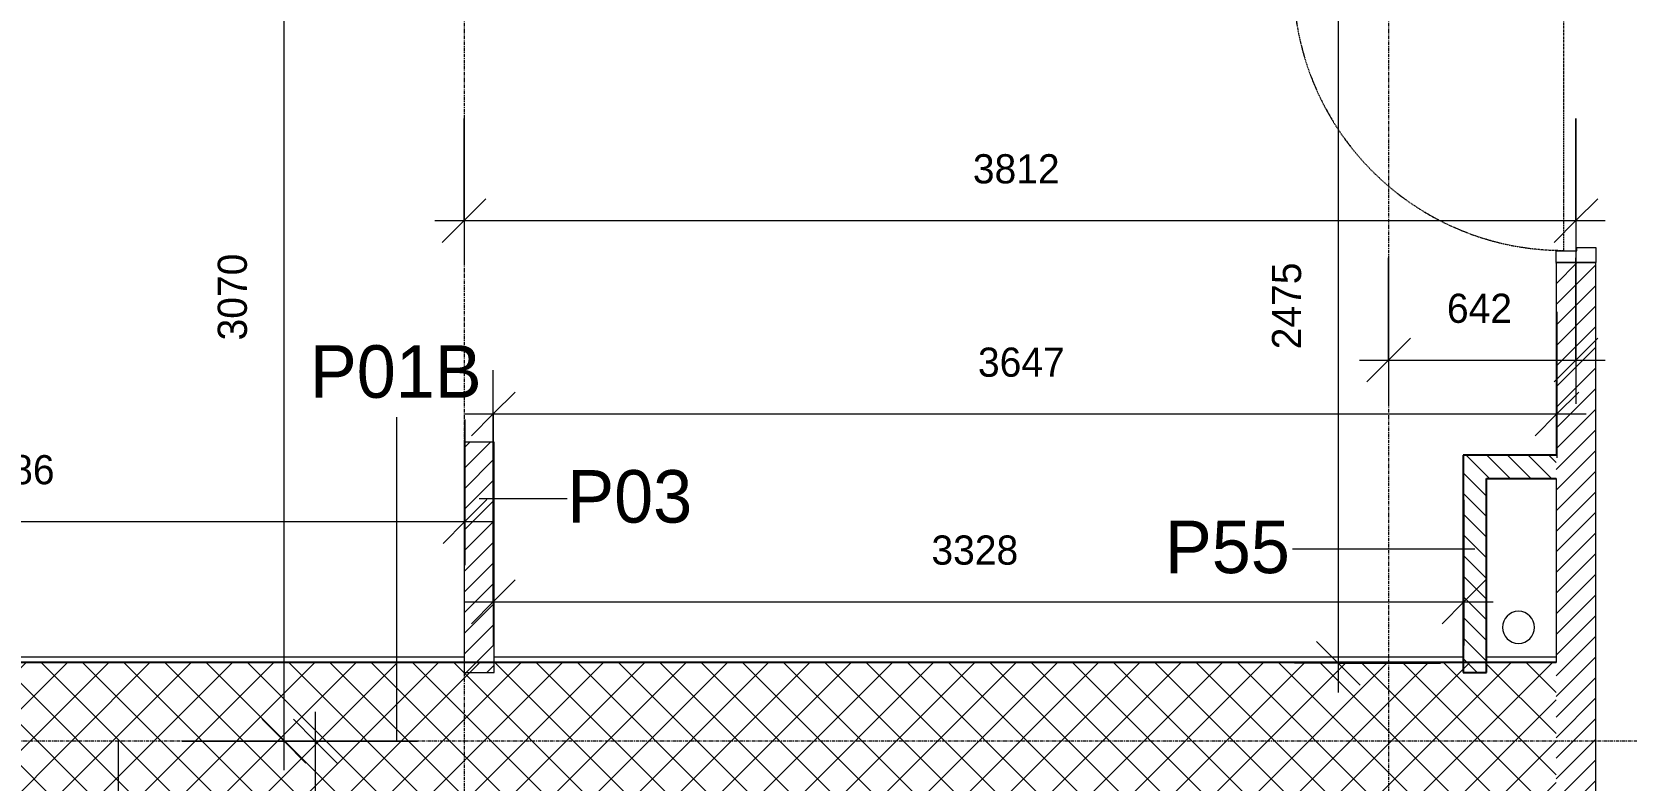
# Model space of a CAD drawing. Header units: millimetres. Extents: x 137829 to 196765, y -3018 to 487290.
# Drawn here: x 146790 to 152256, y 456422 to 458986 of the extents above; entities that cross this region are included whole.
import ezdxf

# ---------------------------------------------------------------- set-up
doc = ezdxf.new("R2010")
doc.units = ezdxf.units.MM
doc.linetypes.add('FCH_Dash 1_5mm', pattern=[3, 1.5, -1.5])
doc.linetypes.add('GridLine', pattern=[21, 12, -3, 3, -3])
for name, color, linetype, lineweight in [('A-ANNO-DIMS', 211, 'Continuous', 5), ('A-ANNO-DIMS-100', 211, 'Continuous', 5), ('A-DOOR', 31, 'Continuous', 15), ('A-DOOR-FRAM', 31, 'Continuous', 5), ('A-GENM', 13, 'Continuous', 15), ('A-WALL-IDEN', 211, 'Continuous', 15), ('A-WALL-PATT', 111, 'Continuous', 15), ('I-WALL', 2, 'Continuous', 15), ('S-GRID', 1, 'Continuous', 5)]:
    doc.layers.add(name, color=color, linetype=linetype, lineweight=lineweight)
doc.styles.add('Akkurat-Light_2', font='Akkurat-Light.ttf', dxfattribs={"height": 180})
doc.styles.add('Akkurat-Light_3', font='Akkurat-Light.ttf', dxfattribs={"height": 100})
doc.dimstyles.new('Diagonal_Cont_AkkuratLight_1_0mm', dxfattribs={"dimscale": 304.8, "dimtxt": 101.480158, "dimasz": 0.492126, "dimexe": 0.492126, "dimexo": 0.0625, "dimgap": 0.328084, "dimtad": 1, "dimdec": 0, "dimzin": 0, "dimdsep": 46, "dimtxsty": 'Akkurat-Light_3', "dimblk1": 'OBLIQUE', "dimblk2": 'OBLIQUE', "dimsah": 1, "dimcen": 0.09, "dimdle": 0.328084, "dimazin": 0, "dimtfac": 1, "dimtdec": 4, "dimtix": 1, "dimtmove": 0, "dimatfit": 3, "dimfxl": 1, "dimtvp": 1, "dimtolj": 1, "dimtzin": 0, "dimarcsym": 0})
doc.dimstyles.new('Diagonal_Cont_AkkuratLight_1_0mm_RED', dxfattribs={"dimscale": 304.8, "dimtxt": 101.480158, "dimasz": 0.492126, "dimexe": 0.492126, "dimexo": 0.0625, "dimgap": 0.328084, "dimtad": 1, "dimdec": 0, "dimzin": 0, "dimdsep": 46, "dimtxsty": 'Akkurat-Light_3', "dimblk1": 'OBLIQUE', "dimblk2": 'OBLIQUE', "dimsah": 1, "dimcen": 0.09, "dimdle": 0.328084, "dimazin": 0, "dimtfac": 1, "dimtdec": 4, "dimtix": 1, "dimtmove": 0, "dimatfit": 3, "dimfxl": 1, "dimtvp": 1, "dimtolj": 1, "dimtzin": 0, "dimarcsym": 0})
pattern_1 = [(45, (0, 0), (-35.355339, 35.355339), [])]
pattern_2 = [(135, (0, 0), (-35.355339, -35.355339), [])]

# ---------------------------------------------------------------- blocks, each defined once
blk = doc.blocks.new('FCH_GM_CircularStack_Straight - WVP_110mm-5377000-12-30 - Typical Floor_Partition Types')
at = {"layer": 'A-GENM', "lineweight": 5}
for start, end in [(360, 180), (180, 360)]:
    blk.add_arc((0, 0), 55, start, end, dxfattribs=at)
blk = doc.blocks.new('FCH_DR_Int_Sgl_Blank - DT_02 1010x2110mm FD30S-14091394-12-30 - Typical Floor_Partition Types')
at = {"layer": 'A-DOOR', "linetype": 'FCH_Dash 1_5mm', "lineweight": 5}
for p, q in [((463, 969), (463, 43)), ((463, 43), (-463, 43))]:
    blk.add_line(p, q, dxfattribs=at)
at = {"layer": 'A-DOOR'}
for p, q in [((-505, 68), (-505, -68)), ((505, -68), (505, 68))]:
    blk.add_line(p, q, dxfattribs=at)
at = {"layer": 'A-DOOR', "linetype": 'FCH_Dash 1_5mm', "lineweight": 5}
blk.add_arc((463, 43), 926, 90, 180, dxfattribs=at)
at = {"layer": 'A-DOOR', "lineweight": 5}
for start, end in [(104.0461, 106.7156), (97.012, 99.2865), (111.1208, 113.8792), (118.2844, 120.9539), (125.7135, 127.988), (142.012, 144.2865), (149.0461, 151.7156), (156.1208, 158.8792), (163.2844, 165.9539), (170.7135, 172.988)]:
    blk.add_arc((463, 43), 926, start, end, dxfattribs=at)
at = {"layer": 'A-DOOR-FRAM'}
for p, q in [((-505, 68), (-465, 68)), ((-505, -68), (-505, 68)), ((-497, 68), (-465, 68)), ((-465, 68), (-465, -3)), ((465, 68), (465, -3)), ((497, 68), (465, 68)), ((505, 68), (465, 68)), ((505, -68), (505, 68)), ((-465, -3), (-453, -3)), ((-453, -3), (-453, -68)), ((453, -3), (453, -68)), ((465, -3), (453, -3)), ((-453, -68), (-505, -68)), ((-453, -68), (-497, -68)), ((453, -68), (497, -68)), ((453, -68), (505, -68))]:
    blk.add_line(p, q, dxfattribs=at)
blk = doc.blocks.new('Basic Wall _ FCH_WA_Int_P01B 540mm - ___-8387268-12-30 - Typical Floor_Partition Types')
at = {"layer": 'I-WALL'}
for p, q in [((148272.2, 456843.2), (146102.2, 456843.2)), ((151697.2, 456843.2), (148375.2, 456843.2)), ((152016.2, 456843.2), (151777.2, 456843.2))]:
    blk.add_line(p, q, dxfattribs=at)
blk = doc.blocks.new('DIMBLOCK62-12-30 - Typical Floor_Partition Types')
at = {"layer": 'A-ANNO-DIMS-100'}
for p, q in [((148275.2, 457658), (148275.2, 457158)), ((148275.2, 457308), (148275.2, 457658)), ((145189.2, 456958), (145189.2, 457458)), ((145089.2, 457308), (148375.2, 457308)), ((145189.2, 457308), (145189.2, 456958))]:
    blk.add_line(p, q, dxfattribs=at)
at = {"layer": 'A-ANNO-DIMS-100', "lineweight": 18}
for p, q in [((145189.2, 457308), (145264.2, 457383)), ((148275.2, 457308), (148350.2, 457383)), ((145189.2, 457308), (145114.2, 457233)), ((148275.2, 457308), (148200.2, 457233))]:
    blk.add_line(p, q, dxfattribs=at)
at = {"layer": 'A-ANNO-DIMS-100', "color": 0, "insert": (146570.6, 457535.6), "char_height": 100, "width": 388.033, "attachment_point": 1, "line_spacing_factor": 1.032002, "style": 'Akkurat-Light_3'}
blk.add_mtext('3086', dxfattribs=at)
blk = doc.blocks.new('_Oblique')
at = {"color": 0, "linetype": 'ByBlock', "lineweight": -2}
blk.add_line((-0.5, -0.5), (0.5, 0.5), dxfattribs=at)
blk = doc.blocks.new('DIMBLOCK63-12-30 - Typical Floor_Partition Types')
at = {"layer": 'A-ANNO-DIMS-100'}
for p, q in [((148372.2, 457382.6), (148372.2, 456882.6)), ((148372.2, 457032.6), (148372.2, 457382.6)), ((151700.2, 457382.6), (151700.2, 456882.6)), ((151700.2, 457032.6), (151700.2, 457382.6)), ((148272.2, 457032.6), (151800.2, 457032.6))]:
    blk.add_line(p, q, dxfattribs=at)
at = {"layer": 'A-ANNO-DIMS-100', "lineweight": 18}
for p, q in [((148372.2, 457032.6), (148447.2, 457107.6)), ((151700.2, 457032.6), (151775.2, 457107.6)), ((148372.2, 457032.6), (148297.2, 456957.6)), ((151700.2, 457032.6), (151625.2, 456957.6))]:
    blk.add_line(p, q, dxfattribs=at)
at = {"layer": 'A-ANNO-DIMS-100', "color": 0, "insert": (149874.6, 457260.1), "char_height": 100, "width": 388.033, "attachment_point": 1, "line_spacing_factor": 1.032002, "style": 'Akkurat-Light_3'}
blk.add_mtext('3328', dxfattribs=at)
blk = doc.blocks.new('DIMBLOCK64-12-30 - Typical Floor_Partition Types')
at = {"layer": 'A-ANNO-DIMS-100'}
for p, q in [((152019.2, 458026.5), (152019.2, 457526.5)), ((152019.2, 457676.5), (152019.2, 458026.5)), ((148372.2, 457326.5), (148372.2, 457826.5)), ((148272.2, 457676.5), (152119.2, 457676.5)), ((148372.2, 457676.5), (148372.2, 457326.5))]:
    blk.add_line(p, q, dxfattribs=at)
at = {"layer": 'A-ANNO-DIMS-100', "lineweight": 18}
for p, q in [((148372.2, 457676.5), (148447.2, 457751.5)), ((152019.2, 457676.5), (152094.2, 457751.5)), ((148372.2, 457676.5), (148297.2, 457601.5)), ((152019.2, 457676.5), (151944.2, 457601.5))]:
    blk.add_line(p, q, dxfattribs=at)
at = {"layer": 'A-ANNO-DIMS-100', "color": 0, "insert": (150034.1, 457904.1), "char_height": 100, "width": 388.033, "attachment_point": 1, "line_spacing_factor": 1.032002, "style": 'Akkurat-Light_3'}
blk.add_mtext('3647', dxfattribs=at)
blk = doc.blocks.new('DIMBLOCK72-12-30 - Typical Floor_Partition Types')
at = {"layer": 'A-ANNO-DIMS-100'}
for p, q in [((148272.2, 458689.3), (148272.2, 458189.3)), ((148272.2, 458339.3), (148272.2, 458689.3)), ((152084.2, 458689.3), (152084.2, 458189.3)), ((152084.2, 458339.3), (152084.2, 458689.3)), ((148172.2, 458339.3), (152184.2, 458339.3))]:
    blk.add_line(p, q, dxfattribs=at)
at = {"layer": 'A-ANNO-DIMS-100', "lineweight": 18}
for p, q in [((148272.2, 458339.3), (148347.2, 458414.3)), ((152084.2, 458339.3), (152159.2, 458414.3)), ((148272.2, 458339.3), (148197.2, 458264.3)), ((152084.2, 458339.3), (152009.2, 458264.3))]:
    blk.add_line(p, q, dxfattribs=at)
at = {"layer": 'A-ANNO-DIMS-100', "color": 0, "insert": (150016.6, 458566.8), "char_height": 100, "width": 388.033, "attachment_point": 1, "line_spacing_factor": 1.032002, "style": 'Akkurat-Light_3'}
blk.add_mtext('3812', dxfattribs=at)
blk = doc.blocks.new('DIMBLOCK73-12-30 - Typical Floor_Partition Types')
at = {"layer": 'A-ANNO-DIMS-100', "lineweight": 18}
for p, q in [((147655.1, 459625.2), (147580.1, 459700.2)), ((147655.1, 459625.2), (147730.1, 459550.2)), ((147655.1, 456555.2), (147580.1, 456630.2)), ((147655.1, 456555.2), (147730.1, 456480.2))]:
    blk.add_line(p, q, dxfattribs=at)
at = {"layer": 'A-ANNO-DIMS-100'}
for p, q in [((147655.1, 456455.2), (147655.1, 459725.2)), ((147305.1, 459625.2), (147805.1, 459625.2)), ((147655.1, 459625.2), (147305.1, 459625.2)), ((147305.1, 456555.2), (147805.1, 456555.2)), ((147655.1, 456555.2), (147305.1, 456555.2))]:
    blk.add_line(p, q, dxfattribs=at)
at = {"layer": 'A-ANNO-DIMS-100', "color": 0, "insert": (147427.6, 457928.5), "char_height": 100, "width": 388.033, "attachment_point": 1, "rotation": 90, "line_spacing_factor": 1.032002, "style": 'Akkurat-Light_3'}
blk.add_mtext('3070', dxfattribs=at)
blk = doc.blocks.new('DIMBLOCK75-12-30 - Typical Floor_Partition Types')
at = {"layer": 'A-ANNO-DIMS-100'}
for p, q in [((151442.2, 458211.3), (151442.2, 457711.3)), ((151442.2, 457861.3), (151442.2, 458211.3)), ((152084.2, 458211.3), (152084.2, 457711.3)), ((152084.2, 457861.3), (152084.2, 458211.3)), ((151342.2, 457861.3), (152184.2, 457861.3))]:
    blk.add_line(p, q, dxfattribs=at)
at = {"layer": 'A-ANNO-DIMS-100', "lineweight": 18}
for p, q in [((151442.2, 457861.3), (151517.2, 457936.3)), ((152084.2, 457861.3), (152159.2, 457936.3)), ((151442.2, 457861.3), (151367.2, 457786.3)), ((152084.2, 457861.3), (152009.2, 457786.3))]:
    blk.add_line(p, q, dxfattribs=at)
at = {"layer": 'A-ANNO-DIMS-100', "color": 0, "insert": (151642, 458088.8), "char_height": 100, "width": 291.024, "attachment_point": 1, "line_spacing_factor": 1.032002, "style": 'Akkurat-Light_3'}
blk.add_mtext('642', dxfattribs=at)
blk = doc.blocks.new('DIMBLOCK78-12-30 - Typical Floor_Partition Types')
at = {"layer": 'A-ANNO-DIMS-100', "lineweight": 18}
for p, q in [((147762.2, 456555.2), (147687.2, 456630.2)), ((147762.2, 456555.2), (147837.2, 456480.2)), ((147762.2, 453364.8), (147687.2, 453439.8)), ((147762.2, 453364.8), (147837.2, 453289.8))]:
    blk.add_line(p, q, dxfattribs=at)
at = {"layer": 'A-ANNO-DIMS-100'}
for p, q in [((147762.2, 456655.2), (147762.2, 453264.8)), ((148112.2, 456555.2), (147612.2, 456555.2)), ((147762.2, 456555.2), (148112.2, 456555.2)), ((148112.2, 453364.8), (147612.2, 453364.8)), ((147762.2, 453364.8), (148112.2, 453364.8))]:
    blk.add_line(p, q, dxfattribs=at)
at = {"layer": 'A-ANNO-DIMS-100', "color": 0, "insert": (147534.6, 454798.3), "char_height": 100, "width": 388.033, "attachment_point": 1, "rotation": 90, "line_spacing_factor": 1.032002, "style": 'Akkurat-Light_3'}
blk.add_mtext('3190', dxfattribs=at)
blk = doc.blocks.new('DIMBLOCK258-12-30 - Typical Floor_Partition Types')
at = {"layer": 'A-ANNO-DIMS-100', "lineweight": 18}
for p, q in [((151269.5, 459297.3), (151194.5, 459372.3)), ((151269.5, 459297.3), (151344.5, 459222.3)), ((151269.5, 456822.2), (151194.5, 456897.2)), ((151269.5, 456822.2), (151344.5, 456747.2))]:
    blk.add_line(p, q, dxfattribs=at)
at = {"layer": 'A-ANNO-DIMS-100'}
for p, q in [((151269.5, 459397.3), (151269.5, 456722.2)), ((151619.5, 459297.3), (151119.5, 459297.3)), ((151269.5, 459297.3), (151619.5, 459297.3)), ((151619.5, 456822.2), (151119.5, 456822.2)), ((151269.5, 456822.2), (151619.5, 456822.2))]:
    blk.add_line(p, q, dxfattribs=at)
at = {"layer": 'A-ANNO-DIMS-100', "color": 0, "insert": (151042, 457898.1), "char_height": 100, "width": 388.033, "attachment_point": 1, "rotation": 90, "line_spacing_factor": 1.032002, "style": 'Akkurat-Light_3'}
blk.add_mtext('2475', dxfattribs=at)

msp = doc.modelspace()

# ---------------------------------------------------------------- hatches: boundary and pattern name
at = {"layer": 'A-WALL-PATT', "lineweight": 5}
h = msp.add_hatch(dxfattribs=at)
h.set_pattern_fill('FP_14', color=6, style=0, pattern_type=2)
h.set_pattern_definition(pattern_1)
h.paths.add_polyline_path([(152152.2, 454279.8), (152152.2, 454840.8), (152016.2, 454840.8), (152016.2, 454279.8), (152105.8, 454279.8)], flags=0)
h.paths.add_polyline_path([(152016.2, 455850.8), (152152.2, 455850.8), (152152.2, 458195.2), (152016.2, 458195.2), (152016.2, 456285.2)], flags=0)
h.paths.add_polyline_path([(152152.2, 459205.2), (152152.2, 461094.7), (152016.2, 461094.7), (152016.2, 459205.2), (152087.2, 459205.2)], flags=0)
h = msp.add_hatch(dxfattribs=at)
h.set_pattern_fill('FP_14', color=92, style=0, pattern_type=2)
h.set_pattern_definition(pattern_1)
h.paths.add_polyline_path([(148375.2, 456790.2), (148375.2, 457580.2), (148272.2, 457580.2), (148272.2, 456790.2)], flags=0)
h = msp.add_hatch(dxfattribs=at)
h.set_pattern_fill('FP_15', style=0, pattern_type=2)
h.set_pattern_definition(pattern_2)
h.paths.add_polyline_path([(151697.2, 456790.2), (151777.2, 456790.2), (151777.2, 457535.2), (151697.2, 457535.2), (151697.2, 457366.2)], flags=0)
h = msp.add_hatch(dxfattribs=at)
h.set_pattern_fill('FP_15', style=0, pattern_type=2)
h.set_pattern_definition(pattern_2)
h.paths.add_polyline_path([(152016.2, 457455.2), (152016.2, 457535.2), (151777.2, 457535.2), (151777.2, 457455.2)], flags=0)
h = msp.add_hatch(dxfattribs=at)
h.set_pattern_fill('FP_21', color=20, angle=45, style=0, pattern_type=2)
h.set_pattern_definition([(45, (149059.25, 456285.19), (-70.7107, 70.7107), []), (135, (149059.25, 456285.19), (-70.7107, -70.7107), [])])
h.paths.add_polyline_path([(150254.1, 456285.2), (152016.2, 456285.2), (152016.2, 456825.2), (146102.2, 456825.2), (146102.2, 456285.2), (149159.2, 456285.2)], flags=0)

# ---------------------------------------------------------------- linework, layer by layer
at = {"layer": 'A-WALL-IDEN'}
for p, q in [((148041.1, 456555.2), (148041.1, 457665.5)), ((148323.7, 457386.6), (148626, 457386.6)), ((151737.2, 457213.4), (151112.1, 457213.4)), ((147086.6, 456555.2), (147086.6, 455920.6))]:
    msp.add_line(p, q, dxfattribs=at)
at = {"layer": 'I-WALL', "color": 211, "lineweight": 13}
for p, q in [((152016.2, 458195.2), (152016.2, 457535.2)), ((152152.2, 455850.8), (152152.2, 458195.2)), ((152016.2, 457455.2), (152016.2, 456825.2))]:
    msp.add_line(p, q, dxfattribs=at)
at = {"layer": 'I-WALL', "color": 90, "lineweight": 13}
for p, q in [((148272.2, 457580.2), (148272.2, 456790.2)), ((148375.2, 457580.2), (148272.2, 457580.2)), ((148375.2, 456790.2), (148375.2, 457580.2)), ((148272.2, 456790.2), (148375.2, 456790.2))]:
    msp.add_line(p, q, dxfattribs=at)
at = {"layer": 'I-WALL', "color": 30, "lineweight": 25}
for p, q in [((151697.2, 457535.2), (151697.2, 456790.2)), ((152016.2, 457535.2), (151697.2, 457535.2)), ((151777.2, 456790.2), (151777.2, 457455.2)), ((151777.2, 457455.2), (152016.2, 457455.2)), ((151697.2, 456790.2), (151777.2, 456790.2))]:
    msp.add_line(p, q, dxfattribs=at)
at = {"layer": 'I-WALL', "lineweight": 25}
msp.add_line((152016.2, 456825.2), (146102.2, 456825.2), dxfattribs=at)
at = {"layer": 'S-GRID', "linetype": 'GridLine'}
for p, q in [((148272.2, 486190.2), (148272.2, 442030)), ((151442.2, 486190.2), (151442.2, 442030)), ((183249.8, 456555.2), (140221, 456555.2))]:
    msp.add_line(p, q, dxfattribs=at)

# ---------------------------------------------------------------- block references
at = {"layer": 'A-DOOR', "rotation": 89.9999999999999}
msp.add_blockref('FCH_DR_Int_Sgl_Blank - DT_02 1010x2110mm FD30S-14091394-12-30 - Typical Floor_Partition Types', (152084.2, 458700.2), dxfattribs=at)
at = {"layer": 'A-GENM', "lineweight": 5}
msp.add_blockref('FCH_GM_CircularStack_Straight - WVP_110mm-5377000-12-30 - Typical Floor_Partition Types', (151887.2, 456945.2), dxfattribs=at)
at = {"layer": 'I-WALL'}
msp.add_blockref('Basic Wall _ FCH_WA_Int_P01B 540mm - ___-8387268-12-30 - Typical Floor_Partition Types', (0, 0), dxfattribs=at)

# ---------------------------------------------------------------- texts
at = {"layer": 'A-WALL-IDEN', "lineweight": 5, "char_height": 180, "attachment_point": 1, "style": 'Akkurat-Light_2'}
for s, insert, width in [('P01B', (147743.6, 457912), 713.502), ('P03', (148626, 457484.1), 521.097), ('P55', (150675.1, 457310.9), 521.097)]:
    msp.add_mtext(s, dxfattribs=dict(at, insert=insert, width=width))

# ---------------------------------------------------------------- dimensions: what is measured, and where the dimension line sits
at = {"layer": 'A-ANNO-DIMS'}
for base, p1, p2, dimstyle, override, picture, middle in [((147655.1, 459625.2), (147305.1, 456555.2), (147305.1, 459625.2), 'Diagonal_Cont_AkkuratLight_1_0mm_RED', {"dimpost": '<>', "dimfxl": 3069.999962}, 'DIMBLOCK73-12-30 - Typical Floor_Partition Types', (147504.2, 458090.2)), ((151269.5, 456822.2), (151619.5, 459297.3), (151619.5, 456822.2), 'Diagonal_Cont_AkkuratLight_1_0mm', {"dimpost": '<>', "dimfxl": 2475.113474}, 'DIMBLOCK258-12-30 - Typical Floor_Partition Types', (151118.5, 458059.7)), ((147762.2, 453364.8), (148112.2, 456555.2), (148112.2, 453364.8), 'Diagonal_Cont_AkkuratLight_1_0mm_RED', {"dimpost": '<>', "dimfxl": 3190.376981}, 'DIMBLOCK78-12-30 - Typical Floor_Partition Types', (147611.2, 454960))]:
    dim = msp.add_linear_dim(base=base, p1=p1, p2=p2, angle=90, dimstyle=dimstyle, override=override, dxfattribs=at)
    dim.commit()
    dim.dimension.update_dxf_attribs({"geometry": picture, "text_midpoint": middle})
for base, p1, p2, dimstyle, override, picture, middle in [((152084.2, 458339.3), (148272.2, 458689.3), (152084.2, 458689.3), 'Diagonal_Cont_AkkuratLight_1_0mm_RED', {"dimpost": '<>', "dimfxl": 3812.000137}, 'DIMBLOCK72-12-30 - Typical Floor_Partition Types', (150178.2, 458490.2)), ((152084.2, 457861.3), (151442.2, 458211.3), (152084.2, 458211.3), 'Diagonal_Cont_AkkuratLight_1_0mm_RED', {"dimpost": '<>', "dimfxl": 642.000137}, 'DIMBLOCK75-12-30 - Typical Floor_Partition Types', (151763.2, 458012.2)), ((152019.2, 457676.5), (148372.2, 457326.5), (152019.2, 458026.5), 'Diagonal_Cont_AkkuratLight_1_0mm', {"dimpost": '<>', "dimfxl": 3713.570923}, 'DIMBLOCK64-12-30 - Typical Floor_Partition Types', (150195.7, 457827.5)), ((148275.2, 457308), (145189.2, 456958), (148275.2, 457658), 'Diagonal_Cont_AkkuratLight_1_0mm', {"dimpost": '<>', "dimfxl": 3164.395179}, 'DIMBLOCK62-12-30 - Typical Floor_Partition Types', (146732.2, 457459)), ((151700.2, 457032.6), (148372.2, 457382.6), (151700.2, 457382.6), 'Diagonal_Cont_AkkuratLight_1_0mm', {"dimpost": '<>', "dimfxl": 3328}, 'DIMBLOCK63-12-30 - Typical Floor_Partition Types', (150036.2, 457183.5))]:
    dim = msp.add_linear_dim(base=base, p1=p1, p2=p2, dimstyle=dimstyle, override=override, dxfattribs=at)
    dim.commit()
    dim.dimension.update_dxf_attribs({"geometry": picture, "text_midpoint": middle})

doc.saveas('drawing.dxf')
